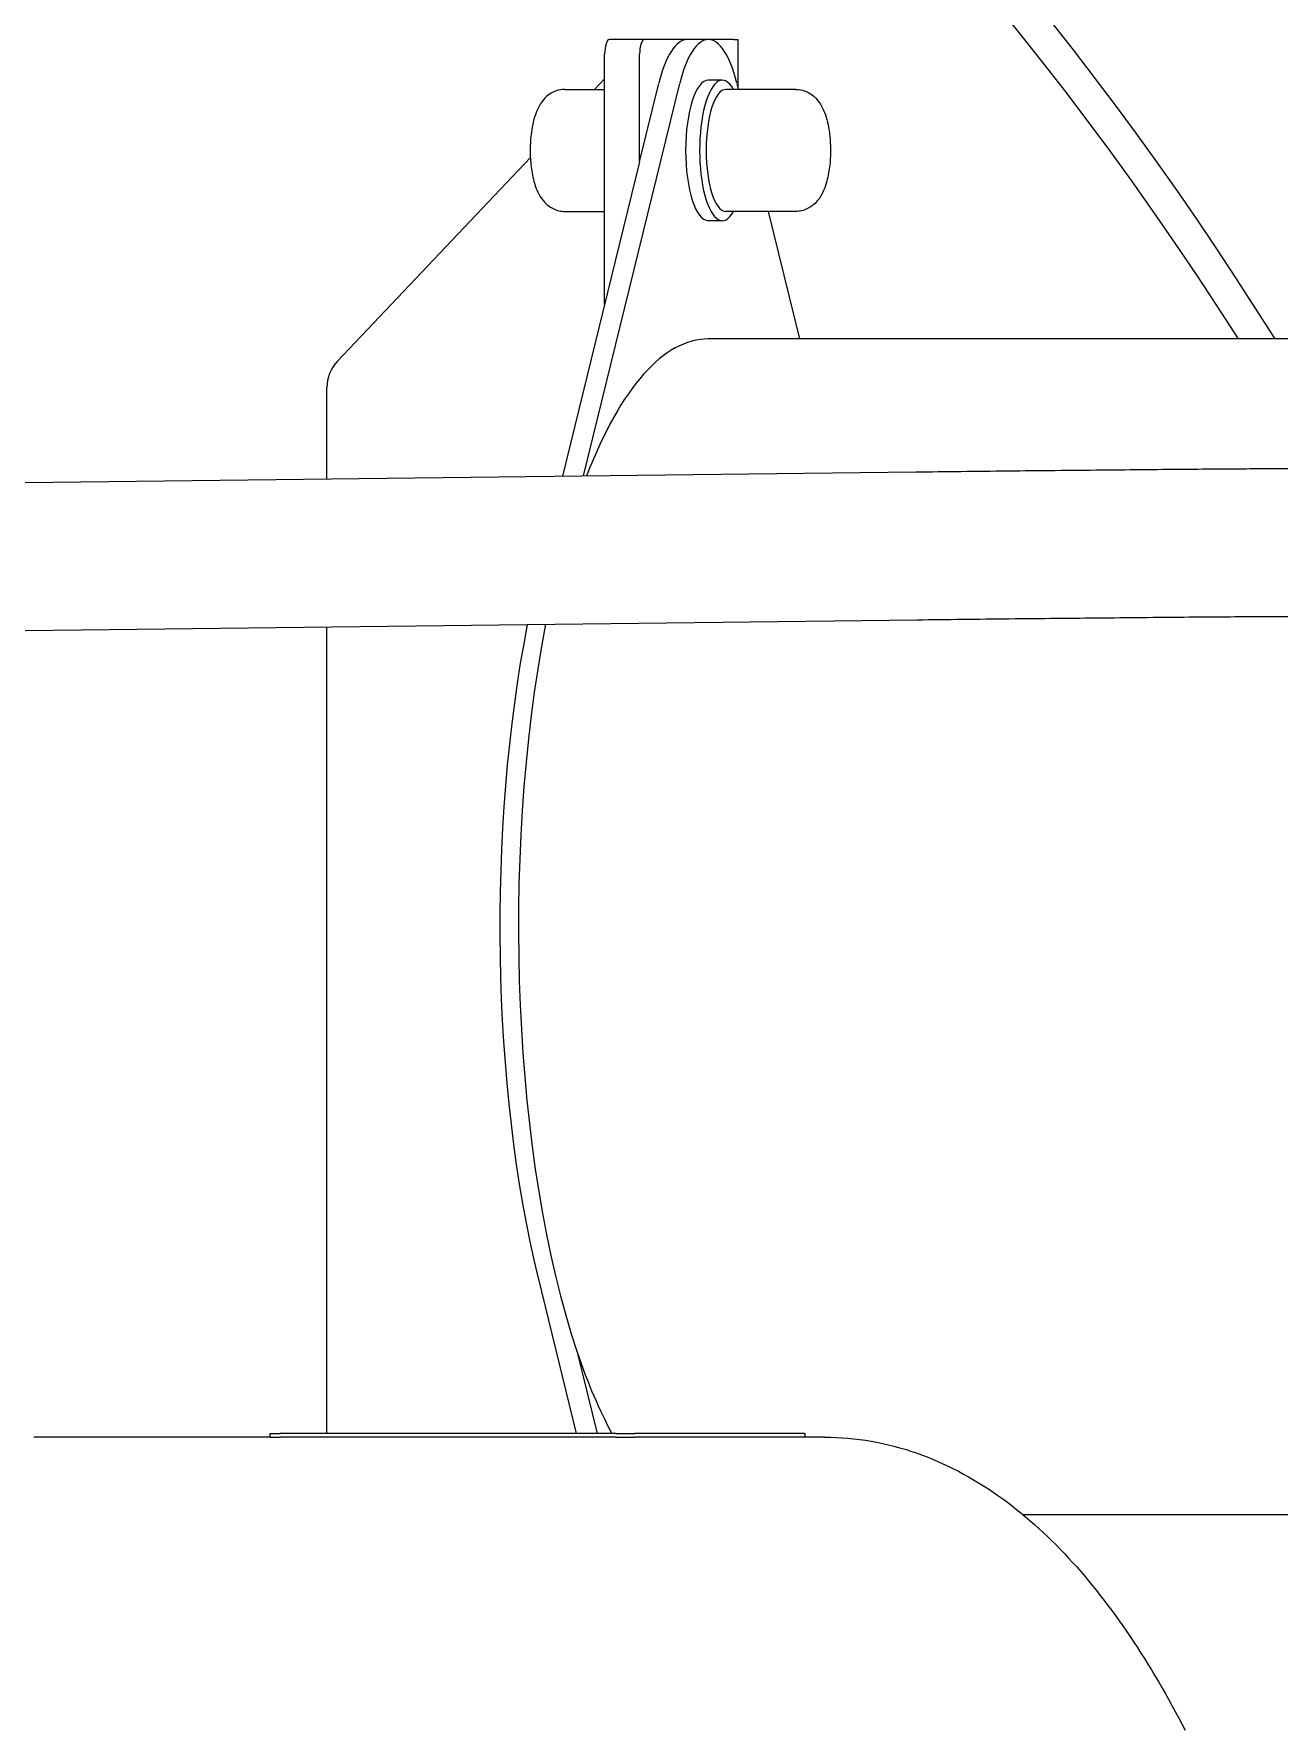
# Model space of a CAD drawing. Header units: millimetres. Extents: x -360063 to 84100, y -179792 to 59400.
# Drawn here: x 58741.7 to 58910.1, y 43916.6 to 44145.9 of the extents above; entities that cross this region are included whole.
import ezdxf

# ---------------------------------------------------------------- set-up
doc = ezdxf.new("R2010")
doc.units = ezdxf.units.MM
doc.header["$LTSCALE"] = 100
doc.layers.add('Visible', color=7, linetype='Continuous', lineweight=25)

msp = doc.modelspace()

# ---------------------------------------------------------------- linework, layer by layer
at = {"layer": 'Visible'}
for p, q in [((58824.27, 44145.17), (58819.54, 44145.17)), ((58830.08, 44145.17), (58824.27, 44145.17)), ((58832.92, 44145.17), (58830.08, 44145.17)), ((58836.35, 44145.17), (58832.92, 44145.17)), ((58836.35, 44145.17), (58836.91, 44145.17)), ((58836.91, 44145.17), (58836.91, 44138.71)), ((58818.89, 44109.34), (58818.89, 44143.17)), ((58823.62, 44128.64), (58823.62, 44143.17)), ((58816.05, 44086.16), (58829.06, 44139.24)), ((58818.89, 44139.85), (58817.54, 44138.42)), ((58823.62, 44128.64), (58826.22, 44139.24)), ((58834.81, 44139.67), (58832.92, 44139.67)), ((58836.78, 44139.24), (58836.98, 44138.42)), ((58813.52, 44138.42), (58818.89, 44138.42)), ((58844.75, 44138.42), (58835.29, 44138.42)), ((58808.85, 44129.23), (58782.73, 44101.63)), ((58823.62, 44128.64), (58813.2, 44086.13)), ((58813.52, 44121.92), (58818.89, 44121.92)), ((58844.75, 44121.92), (58835.29, 44121.92)), ((58841.03, 44121.92), (58845.26, 44104.67)), ((58834.81, 44120.67), (58832.92, 44120.67)), ((58935.13, 44104.67), (58832.92, 44104.67)), ((58781.34, 44085.74), (58781.34, 44098.1)), ((58470.48, 44082.01), (58860.97, 44086.7)), ((58470.48, 44062.01), (58861.21, 44066.7)), ((58781.34, 43956.67), (58781.34, 44065.74)), ((58809.89, 43977.7), (58815.05, 43956.67)), ((58815.19, 43967.69), (58817.89, 43956.67)), ((58773.67, 43956.17), (58741.7, 43956.17)), ((58773.67, 43956.67), (58775.02, 43956.67)), ((58773.67, 43956.17), (58773.67, 43956.67)), ((58773.67, 43956.17), (58775.02, 43956.17)), ((58820.45, 43956.67), (58775.02, 43956.67)), ((58820.45, 43956.17), (58775.02, 43956.17)), ((58820.45, 43956.67), (58822.99, 43956.67)), ((58820.45, 43956.17), (58822.99, 43956.17)), ((58845.92, 43956.67), (58822.99, 43956.67)), ((58834.45, 43956.17), (58822.99, 43956.17)), ((58848.65, 43956.17), (58834.45, 43956.17)), ((58845.92, 43956.67), (58846.03, 43956.67)), ((58846.03, 43956.17), (58846.03, 43956.67)), ((58946.49, 43945.67), (58875.51, 43945.67))]:
    msp.add_line(p, q, dxfattribs=at)
for centre, major_axis, ratio, start_param, end_param in [((58624.49, 43800.17), (0, -476.5), 0.764292, 2.264039, 3.022968), ((58624.49, 43800.17), (0, 481.5), 0.764292, 5.397035, 6.096696), ((58819.54, 44143.17), (0, 2), 0.322975, 0, 1.570796), ((58824.27, 44143.17), (0, 2), 0.322975, 0, 1.570796), ((58830.08, 44130.17), (0, 15), 0.322975, 0, 0.921329), ((58832.92, 44130.17), (0, 15), 0.322975, 5.361856, 7.204515), ((58832.92, 44130.17), (0, -9.5), 0.322975, 3.141593, 6.283185), ((58834.81, 44130.17), (0, -9.5), 0.322975, 2.622805, 6.801973), ((58835.29, 44130.17), (0, -8.25), 0.322975, 3.141593, 6.283185), ((58832.92, 44025.17), (0, 79.5), 0.322975, 0, 0.696249), ((58786.07, 44098.1), (0, 5), 0.946407, 0.785398, 1.570796), ((58830.08, 44025.17), (0, -78.5), 0.322975, 4.16436, 5.361856), ((58832.92, 44025.17), (0, -79.5), 0.322975, 4.171585, 5.520633), ((58832.92, 44025.17), (0, 79.5), 0.322975, 2.37904, 2.609279)]:
    msp.add_ellipse(centre, major_axis=major_axis, ratio=ratio, start_param=start_param, end_param=end_param, dxfattribs=at)
for points, knots in [([(58813.52, 44138.42), (58813.11, 44138.42), (58812.69, 44138.34), (58811.93, 44138.07), (58811.59, 44137.88), (58810.94, 44137.39), (58810.67, 44137.09), (58810.08, 44136.3), (58809.84, 44135.81), (58809.32, 44134.47), (58809.12, 44133.58), (58808.88, 44131.85), (58808.83, 44131.04), (58808.82, 44129.46), (58808.87, 44128.69), (58809.05, 44127.18), (58809.19, 44126.44), (58809.65, 44124.91), (58809.94, 44124.14), (58810.8, 44123.12), (58811.02, 44122.9), (58811.66, 44122.41), (58812.15, 44122.14), (58812.98, 44121.95), (58813.25, 44121.92), (58813.52, 44121.92)], [1.570796, 1.570796, 1.570796, 1.570796, 1.68423, 1.68423, 1.80971, 1.80971, 1.976984, 1.976984, 2.260542, 2.260542, 2.741154, 2.741154, 3.131606, 3.131606, 3.502947, 3.502947, 3.889484, 3.889484, 4.346359, 4.346359, 4.470431, 4.470431, 4.639132, 4.639132, 4.712389, 4.712389, 4.712389, 4.712389]), ([(58844.75, 44138.42), (58845.17, 44138.42), (58845.58, 44138.34), (58846.34, 44138.07), (58846.68, 44137.88), (58847.33, 44137.39), (58847.6, 44137.09), (58848.19, 44136.3), (58848.43, 44135.81), (58848.96, 44134.47), (58849.16, 44133.58), (58849.39, 44131.85), (58849.44, 44131.04), (58849.45, 44129.46), (58849.41, 44128.69), (58849.22, 44127.18), (58849.08, 44126.44), (58848.62, 44124.91), (58848.33, 44124.14), (58847.47, 44123.12), (58847.25, 44122.9), (58846.61, 44122.41), (58846.12, 44122.14), (58845.29, 44121.95), (58845.02, 44121.92), (58844.75, 44121.92)], [4.712389, 4.712389, 4.712389, 4.712389, 4.825823, 4.825823, 4.951302, 4.951302, 5.118576, 5.118576, 5.402135, 5.402135, 5.882746, 5.882746, 6.273199, 6.273199, 6.64454, 6.64454, 7.031076, 7.031076, 7.487952, 7.487952, 7.612024, 7.612024, 7.780725, 7.780725, 7.853982, 7.853982, 7.853982, 7.853982]), ([(58860.97, 44086.7), (58864.94, 44086.75), (58869.17, 44086.8), (58877.7, 44086.89), (58882.01, 44086.93), (58890.27, 44087.01), (58894.23, 44087.05), (58901.38, 44087.11), (58904.58, 44087.13), (58909.92, 44087.16), (58912.05, 44087.17), (58913.62, 44087.17), (58913.69, 44087.17), (58913.76, 44087.17)], [3.090059, 3.090059, 3.090059, 3.090059, 3.410473, 3.410473, 3.730767, 3.730767, 4.051111, 4.051111, 4.371759, 4.371759, 4.693734, 4.693734, 4.709192, 4.709192, 4.709192, 4.709192]), ([(58861.21, 44066.7), (58865.16, 44066.75), (58869.37, 44066.8), (58877.87, 44066.89), (58882.16, 44066.93), (58890.39, 44067.01), (58894.33, 44067.05), (58901.46, 44067.11), (58904.64, 44067.13), (58909.92, 44067.16), (58912.02, 44067.17), (58913.56, 44067.17), (58913.66, 44067.17), (58913.76, 44067.17)], [3.090059, 3.090059, 3.090059, 3.090059, 3.409645, 3.409645, 3.729352, 3.729352, 4.049008, 4.049008, 4.368364, 4.368364, 4.686434, 4.686434, 4.709192, 4.709192, 4.709192, 4.709192]), ([(58848.65, 43956.17), (58852.87, 43956.17), (58857.08, 43955.42), (58864.98, 43952.67), (58868.67, 43950.7), (58875.52, 43945.88), (58878.68, 43943.03), (58884.6, 43936.64), (58887.36, 43933.09), (58892.59, 43925.32), (58895.06, 43921.11), (58897.4, 43916.57)], [4.712389, 4.712389, 4.712389, 4.712389, 4.8241922, 4.8241922, 4.9359954, 4.9359954, 5.0477986, 5.0477986, 5.1596018, 5.1596018, 5.271405, 5.271405, 5.271405, 5.271405])]:
    msp.add_open_spline(points, degree=3, knots=knots, dxfattribs=at)

doc.saveas('drawing.dxf')
